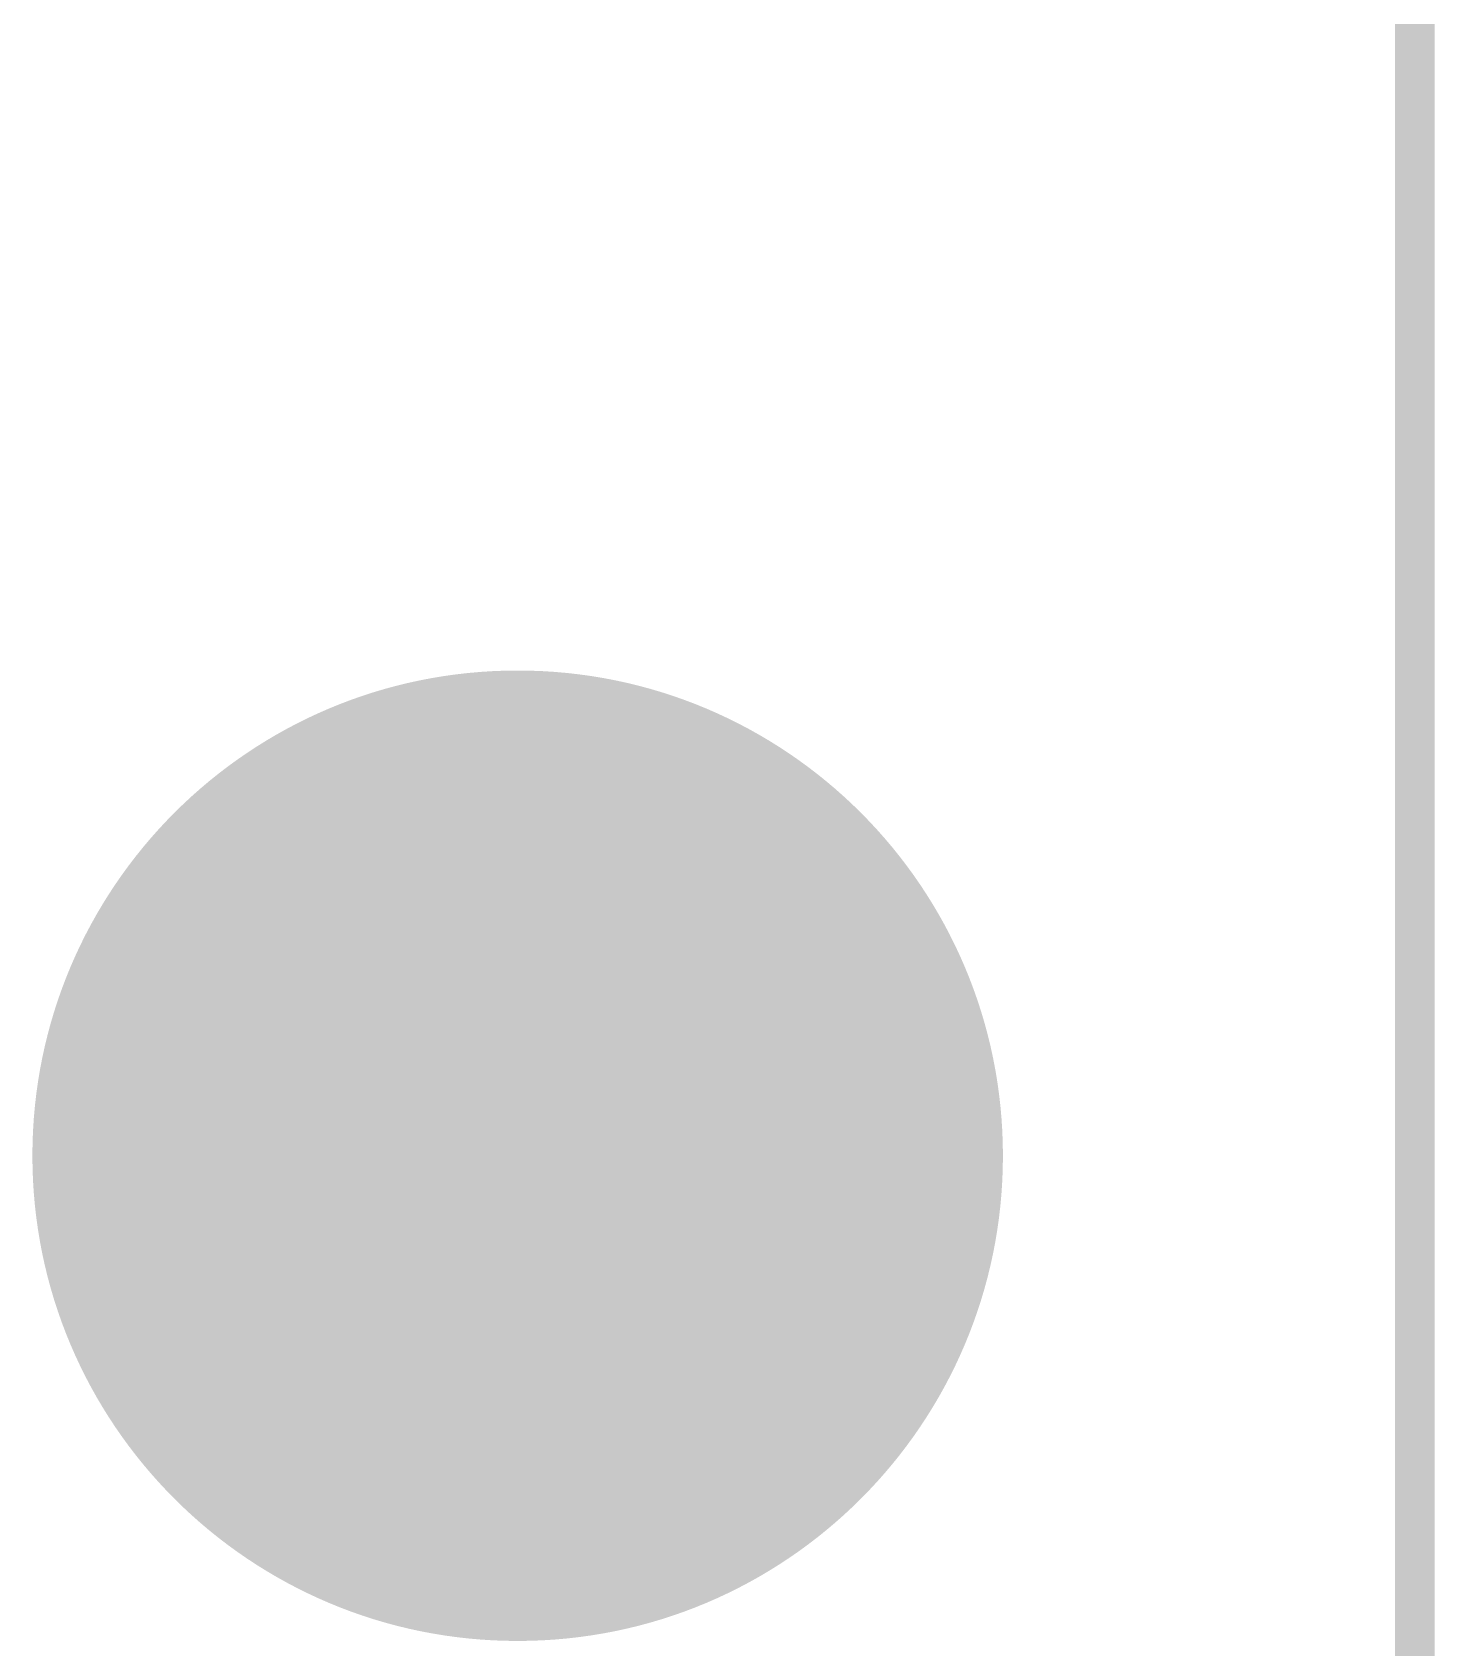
# Model space of a CAD drawing. Header units: millimetres. Extents: x 0 to 137, y 0 to 37.
# Drawn here: x 127.6 to 136.56, y 10.82 to 21.15 of the extents above; entities that cross this region are included whole.
import ezdxf

# ---------------------------------------------------------------- set-up
doc = ezdxf.new("R2010")
doc.units = ezdxf.units.MM
for name, color, linetype in [('BottomLayer', 5, 'Continuous'), ('BottomSolder', 6, 'Continuous'), ('KeepOutLayer', 6, 'Continuous'), ('TopLayer', 1, 'Continuous'), ('TopSolder', 216, 'Continuous'), ('ViaHoleLayer', 16, 'Continuous')]:
    doc.layers.add(name, color=color, linetype=linetype)

msp = doc.modelspace()

# ---------------------------------------------------------------- hatches: boundary and pattern name
at = {"layer": 'BottomLayer'}
h = msp.add_hatch(color=5, dxfattribs=at)
edge = h.paths.add_edge_path()
edge.add_arc((130.699, 13.97), 3, 0, 360)
at = {"layer": 'BottomSolder'}
h = msp.add_hatch(color=6, dxfattribs=at)
edge = h.paths.add_edge_path()
edge.add_arc((130.699, 13.97), 3.102, 0, 360)
at = {"layer": 'KeepOutLayer'}
msp.add_hatch(color=6, dxfattribs=at).paths.add_polyline_path([(136.561, 3.81), (136.307, 3.81), (136.307, 33.274), (136.561, 33.274)])
at = {"layer": 'TopLayer'}
h = msp.add_hatch(color=1, dxfattribs=at)
edge = h.paths.add_edge_path()
edge.add_arc((130.699, 13.97), 3, 0, 360)
at = {"layer": 'TopSolder'}
h = msp.add_hatch(color=216, dxfattribs=at)
edge = h.paths.add_edge_path()
edge.add_arc((130.699, 13.97), 3.102, 0, 360)
at = {"layer": 'ViaHoleLayer'}
h = msp.add_hatch(color=16, dxfattribs=at)
edge = h.paths.add_edge_path()
edge.add_arc((130.699, 13.97), 1.6, 0, 360)

doc.saveas('drawing.dxf')
